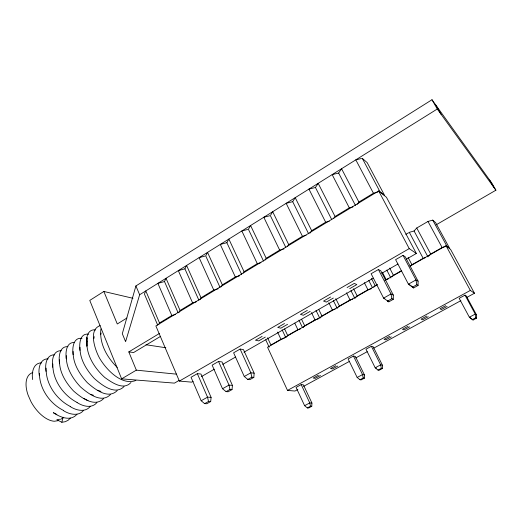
<?xml version="1.0" encoding="UTF-8"?>
<svg xmlns="http://www.w3.org/2000/svg" width="522" height="522" viewBox="0 0 522 522"><rect width="100%" height="100%" fill="white"/><g stroke="black" fill="none" stroke-linecap="round" stroke-linejoin="round"><path stroke-width="0.78" d="M382.411 368.512L382.424 365.217L373.197 346.745L371.383 346.269L365.981 349.218L375.194 367.788L378.006 370.091L379.096 370.287L382.411 368.512L381.334 368.304L378.006 370.091M86.913 340.703C85.96 354.986 94.547 368.186 104.746 377.452C111.767 382.417 123.446 390.847 130.963 382.509M86.92 339.137C86.398 334.321 90.156 328.703 95.48 330.008M124.073 386.554C115.055 395.663 101.673 385.001 94.319 378.489C86.528 370.007 79.664 359.116 79.996 347.208M135.877 380.479C121.528 385.973 106.077 369.361 99.539 358.118C95.135 350.177 87.905 329.689 100.178 325.611M117.215 367.39C107.062 357.472 99.154 343.541 100.909 328.912M117.228 390.58C108.178 399.767 94.763 389.197 87.337 382.672C79.54 374.235 72.695 363.325 73.145 351.443M364.343 378.176L364.421 374.874L355.378 356.467L353.466 356.056L348.135 358.966L357.172 377.465L359.991 379.735L361.12 379.899L364.343 378.176L363.221 378.006L359.991 379.735M110.423 394.586C101.346 403.845 87.892 393.373 80.401 386.828C72.597 378.437 65.772 367.508 66.333 355.645M103.656 398.56C94.554 407.897 81.06 397.523 73.511 390.958C65.687 382.613 58.888 371.657 59.567 359.821M311.778 406.299L311.915 403.036L303.386 384.831L301.194 384.603L296.091 387.389L304.607 405.679L307.321 407.923L308.646 407.982L311.778 406.299L310.466 406.24L307.321 407.923M77.08 402.462C63.234 395.245 52.402 379.899 52.839 363.971M70.3 406.481C56.422 399.382 45.564 384.003 46.151 368.101M63.56 410.475C49.968 403.695 39.476 388.91 39.424 373.511M253.842 377.399L254.149 373.184L243.474 349.636L240.133 349.055L233.615 352.8L244.263 376.499L247.813 379.435L249.829 379.651L253.842 377.399L251.839 377.178L247.813 379.435M210.699 401.555L211.097 397.366L200.957 374.039L197.342 373.654L191.052 377.269L201.166 400.746L204.637 403.637L206.829 403.728L210.699 401.555L208.526 401.457L204.637 403.637M232.029 389.608L232.427 385.386L222.026 361.948L218.542 361.465L212.141 365.146L222.516 388.733L226.078 391.63L228.153 391.774L232.029 389.608L229.974 389.445L226.078 391.63M100.811 334.367L101.066 333.049M93.829 338.674L94.241 336.69M59.697 419.244L56.813 419.708L61.831 422.265L63.077 417.235M436 224.917L495.9 190.204L491.828 183.105L431.988 99.735L135.909 285.945L122.305 333.708L125.3 340.951M125.593 341.675L139.648 294.747L135.909 285.945M178.126 312.815L164.495 281.547L166.009 278.285L180.083 310.486L179.105 312.332M196.285 301.827L192.605 302.89L178.315 270.611L184.912 268.823L186.589 265.444L201.029 297.781L199.952 299.7M158.916 324.149L159.51 322.961L171.81 315.503L175.496 314.427M239.735 275.74L235.331 276.98L220.284 244.42L226.861 242.691L228.864 239.063L244.068 271.681L243.213 273.058M221.178 286.839L222.352 284.849L235.331 276.98M270.735 214.953L272.693 211.71L288.718 244.609L287.465 246.456M306.075 235.305L302.44 236.283L286.16 203.306L292.685 201.681L295.224 197.655L311.673 230.685L309.879 233.243M265.032 260.054L266.187 258.273L279.655 250.103L284.033 248.903M329.278 221.243L325.656 222.209L308.946 189.088L315.451 187.496L318.179 183.333L335.065 216.499L333.826 218.203M332.873 174.433L338.641 173.05L341.564 168.737L358.908 202.04L357.139 204.396M286.297 337.166L287.687 335.47L297.866 329.676L300.646 328.788M303.223 327.535L304.691 325.787L315.014 319.914L318.485 318.812M320.391 317.767L321.937 315.967L332.403 310.009L335.17 309.141M338.556 307.001L339.424 306.009L350.04 299.967L352.8 299.106M425.221 257.711L423.172 258.331L409.313 232.336L414.077 230.985L416.752 228.003L427.988 221.458L432.738 220.121L435.635 222.666L449.631 248.355L446.891 246.116L432.738 220.121M355.332 297.951L357.165 295.915L367.932 289.782L371.377 288.718M373.713 287.244L375.155 285.671L377.204 284.503M391.898 276.895L393.412 275.277L401.718 270.546M410.873 265.842L411.93 264.732L423.172 258.331M428.503 256.322L430.722 254.031L442.134 247.539L446.891 246.116M96.929 402.514C91.963 408.817 82.789 406.325 77.06 402.527M90.241 406.449C85.243 412.758 76.023 410.383 70.222 406.586M83.592 410.357C78.554 416.667 69.302 414.422 63.423 410.618M76.988 414.24C70.705 421.743 59.997 417.241 53.342 412.687L56.865 414.448M70.418 418.102L68.075 420.314L65.191 421.717L61.831 422.265M132.96 298.29L103.858 291.465L89.764 300.418L121.639 378.848L174.433 383.128L179.183 380.388M139.648 294.747L437.273 109.013L495.9 190.204M126.892 318.042L117.28 323.973L103.858 291.465M180.083 310.486L192.605 302.89M201.029 297.781L213.779 290.049L218.189 288.796M244.068 271.681L257.287 263.662L260.948 262.651M288.718 244.609L302.44 236.283M311.673 230.685L325.656 222.209M335.065 216.499L349.316 207.86L352.924 206.914M358.908 202.04L373.432 193.231L377.752 192.129M406.455 259.147L416.341 253.483L386.45 197.27L378.652 190.928L155.876 325.95L179.372 381.086L191.704 382.15L193.12 381.341M176.697 374.176L136.333 370.15L128.803 351.9L159.471 333.441M160.6 336.338L133.612 352.539L128.803 351.9M121.639 378.848L136.333 370.15M60.506 419.401L63.306 417.75M405.848 234.352L408.622 232.74M179.372 381.086L409.235 248.622L416.341 253.483M262.116 336.409L255.48 340.227L258.723 340.886L265.313 337.095M284.51 323.529L277.75 327.418L280.843 328.188L287.563 324.332M307.327 310.414L300.437 314.375L303.38 315.249L310.218 311.327M330.576 297.044L323.555 301.083L326.335 302.075L333.304 298.075M347.11 287.537L354.268 283.42L356.826 284.575L349.72 288.653M378.417 269.535L371.122 273.73L383.605 298.121L388.812 301.833L393.307 299.315L393.294 295.041L380.799 270.814L378.417 269.535L390.998 293.958L391.905 298.675L393.307 299.315M403.036 255.375L395.604 259.656L408.419 284.157L413.587 287.948L418.089 285.423L418.07 281.13L405.235 256.785L403.036 255.375L415.962 279.916L416.83 284.718L418.089 285.423M201.596 376.486L214.314 369.204M222.79 364.349L235.5 357.061M243.983 352.206L373.25 278.167M381.726 273.313L397.979 264.002M284.444 338.184L280.953 339.307L270.918 345.016L267.577 337.806M384.714 280.229L388.825 278.604M377.315 284.777L267.564 347.247L287.505 390.404L294.989 391.043L297.853 389.49M385.81 279.942L401.385 271.075M409.887 266.233L445.997 245.679L450.577 249.405L474.472 293.247L466.603 297.533M201.166 400.746L207.528 397.164L211.097 397.366M222.516 388.733L229.001 385.086L232.427 385.386M244.263 376.499L250.86 372.786L254.149 373.184M387.389 301.207L391.905 298.675M412.302 287.257L416.83 284.718M287.505 390.404L470.335 290.421L474.472 293.247M318.374 375.22L313.193 378.045L315.321 378.319L320.475 375.507M335.796 365.707L330.543 368.571L332.579 368.904L337.799 366.053M389.562 336.338L384.081 339.333L385.83 339.855L391.278 336.879M408.008 326.263L402.449 329.304L404.093 329.891L409.62 326.876M426.728 316.045L421.084 319.125L422.618 319.784L428.229 316.723M445.716 305.67L439.987 308.802L441.416 309.526L447.113 306.421M464.991 295.145L459.177 298.323L469.369 317.239L473.076 320.006L476.593 318.126L476.462 314.792L466.27 295.967L464.991 295.145L475.242 314.087L475.855 317.715L476.593 318.126M303.569 386.371L349.335 361.433M355.769 357.929L367.214 351.691M373.648 348.187L460.887 300.652M304.607 405.679L309.761 402.912L311.915 403.036M357.172 377.465L362.549 374.574L364.421 374.874M472.332 319.601L475.855 317.715M164.495 281.547L157.879 283.361L171.81 315.503M199.841 257.437L204.97 256.074M247.676 229.458L241.843 230.965L257.287 263.662M361.55 158.492L355.808 159.843L373.432 193.231M58.405 420.641L54.334 421.247A27.385 14.779 58 0 1 30.909 401.522L28.031 394.952A27.385 14.779 58 0 1 32.827 372.584M41.721 362.888C33.238 362.542 31.372 373.028 32.671 379.553M48.22 358.855C39.718 358.47 38.099 369.015 39.3 375.468M54.751 354.803C46.23 354.373 44.872 364.976 45.975 371.357M61.315 350.725C52.787 350.249 51.691 360.917 52.689 367.227M67.925 346.621C59.384 346.099 58.549 356.839 59.443 363.064M74.581 342.491C66.02 341.93 65.452 352.728 66.242 358.882M81.993 338.373C73.034 337.055 72.193 348.357 73.08 354.673M88.714 334.204C79.742 332.827 79.181 344.213 79.957 350.432M145.977 344.748L165.82 347.743M376.395 368.017L375.194 367.788L380.655 364.858L382.424 365.217M90.763 394.345L93.412 395.258M97.666 390.247L100.955 391.415M384.779 298.643L383.605 298.121L390.998 293.958L393.294 295.041M410.044 285.038L408.419 284.157L415.962 279.916L418.07 281.13M83.898 398.416L88.016 400.648M476.462 314.792L475.242 314.087L469.369 317.239L473.076 320.006M411.186 285.854L413.587 287.948M362.816 158.805L367.188 162.636L384.59 195.391L379.905 191.574L362.268 158.329M387.67 300.763L388.812 301.833M489.629 180.044L493.753 187.228M435.857 105.131L441.064 114.272M431.988 99.735L437.273 109.013M445.997 245.679L470.335 290.421M427.988 221.458L442.134 247.539M416.752 228.003L430.722 254.031M414.077 230.985L427.949 256.889M378.652 190.928L409.235 248.622M408.126 257.529L411.93 264.732M389.68 268.093L393.412 275.277M338.641 173.05L355.443 205.44M386.815 270.109L390.887 277.972M332.155 174.609L349.316 207.86M382.378 272.282L386.078 279.453M371.501 278.513L375.155 285.671M368.76 280.451L372.388 287.576M364.304 282.637L367.932 289.782M315.451 187.496L331.816 219.755M353.583 288.783L357.165 295.915M350.96 290.65L354.875 298.46M346.484 292.849L350.04 299.967M371.383 346.269L380.655 364.858L381.334 368.304M292.685 201.681L308.619 233.791M335.809 298.701L339.424 306.009M333.304 300.483L337.251 308.482M328.814 302.714L332.403 310.009M353.466 356.056L362.549 374.574L363.221 378.006M318.746 309.415L321.937 315.967M285.867 247.578L270.344 215.599L263.799 217.263L279.655 250.103M315.999 310.394L319.875 318.368M311.497 312.639L315.014 319.914M301.566 319.255L304.691 325.787M298.943 320.169L302.395 327.398M266.187 258.273L250.58 225.511L248.407 229.269L263.532 261.111M294.76 323.151L297.866 329.676M284.62 328.958L287.687 335.47M282.115 329.813L285.834 337.734M277.573 332.083L280.953 339.307M301.194 384.603L309.761 402.912L310.466 406.24M226.861 242.691L241.595 274.383M265.75 339.829L269.169 347.215M222.352 284.849L207.534 252.374L205.701 255.878L220.056 287.433M199.11 257.633L213.779 290.049M240.133 349.055L250.86 372.786L251.839 377.178M184.912 268.823L198.908 300.248M218.542 361.465L229.001 385.086L229.974 389.445M197.342 373.654L207.528 397.164L208.526 401.457M159.51 322.961L145.795 290.904L144.424 294.056L157.716 325.186M86.887 341.388L86.88 346.171L86.933 337.571L86.887 341.388"/></g></svg>
